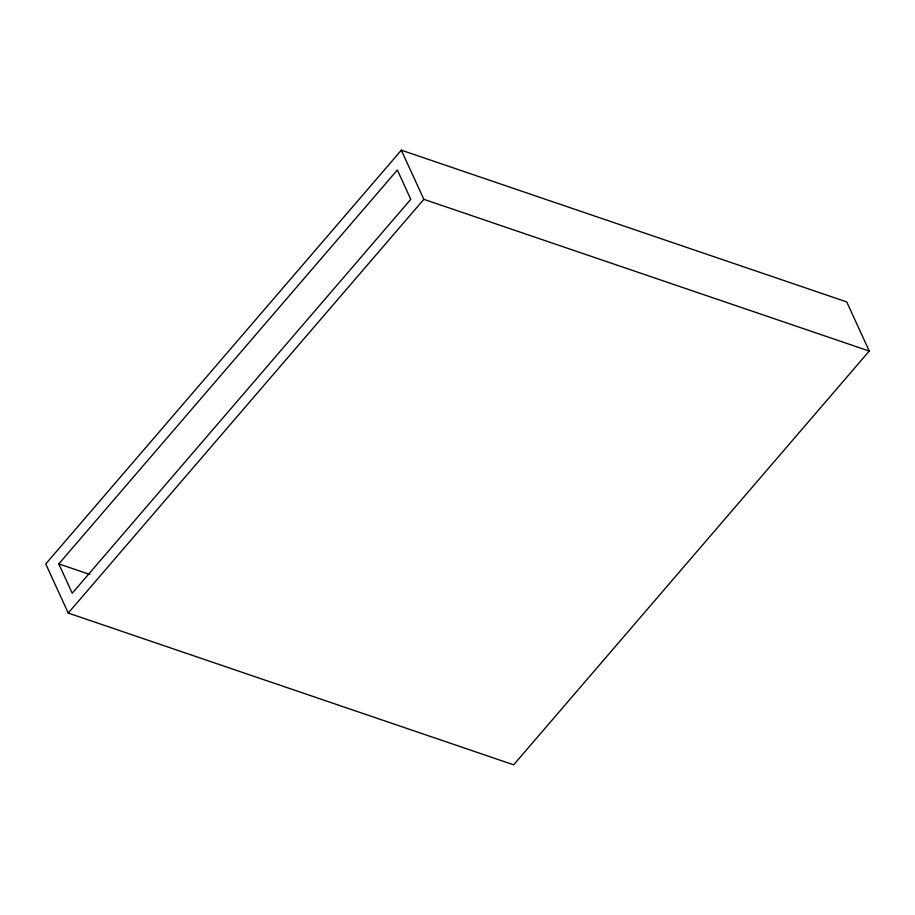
<?xml version="1.0" encoding="UTF-8"?>
<svg xmlns="http://www.w3.org/2000/svg" width="915" height="915" viewBox="0 0 915 915"><rect width="100%" height="100%" fill="white"/><g stroke="black" fill="none" stroke-linecap="round" stroke-linejoin="round"><path stroke-width="1.37" d="M401.342 150.186L45.75 563.937L68.248 613.061L513.658 764.814L869.25 351.063L846.752 301.939L401.342 150.186L423.839 199.321L869.25 351.063M58.812 563.903L397.35 170.007L410.778 199.344L72.239 593.24L58.812 563.903L89.853 574.483M68.248 613.061L423.839 199.321"/></g></svg>
